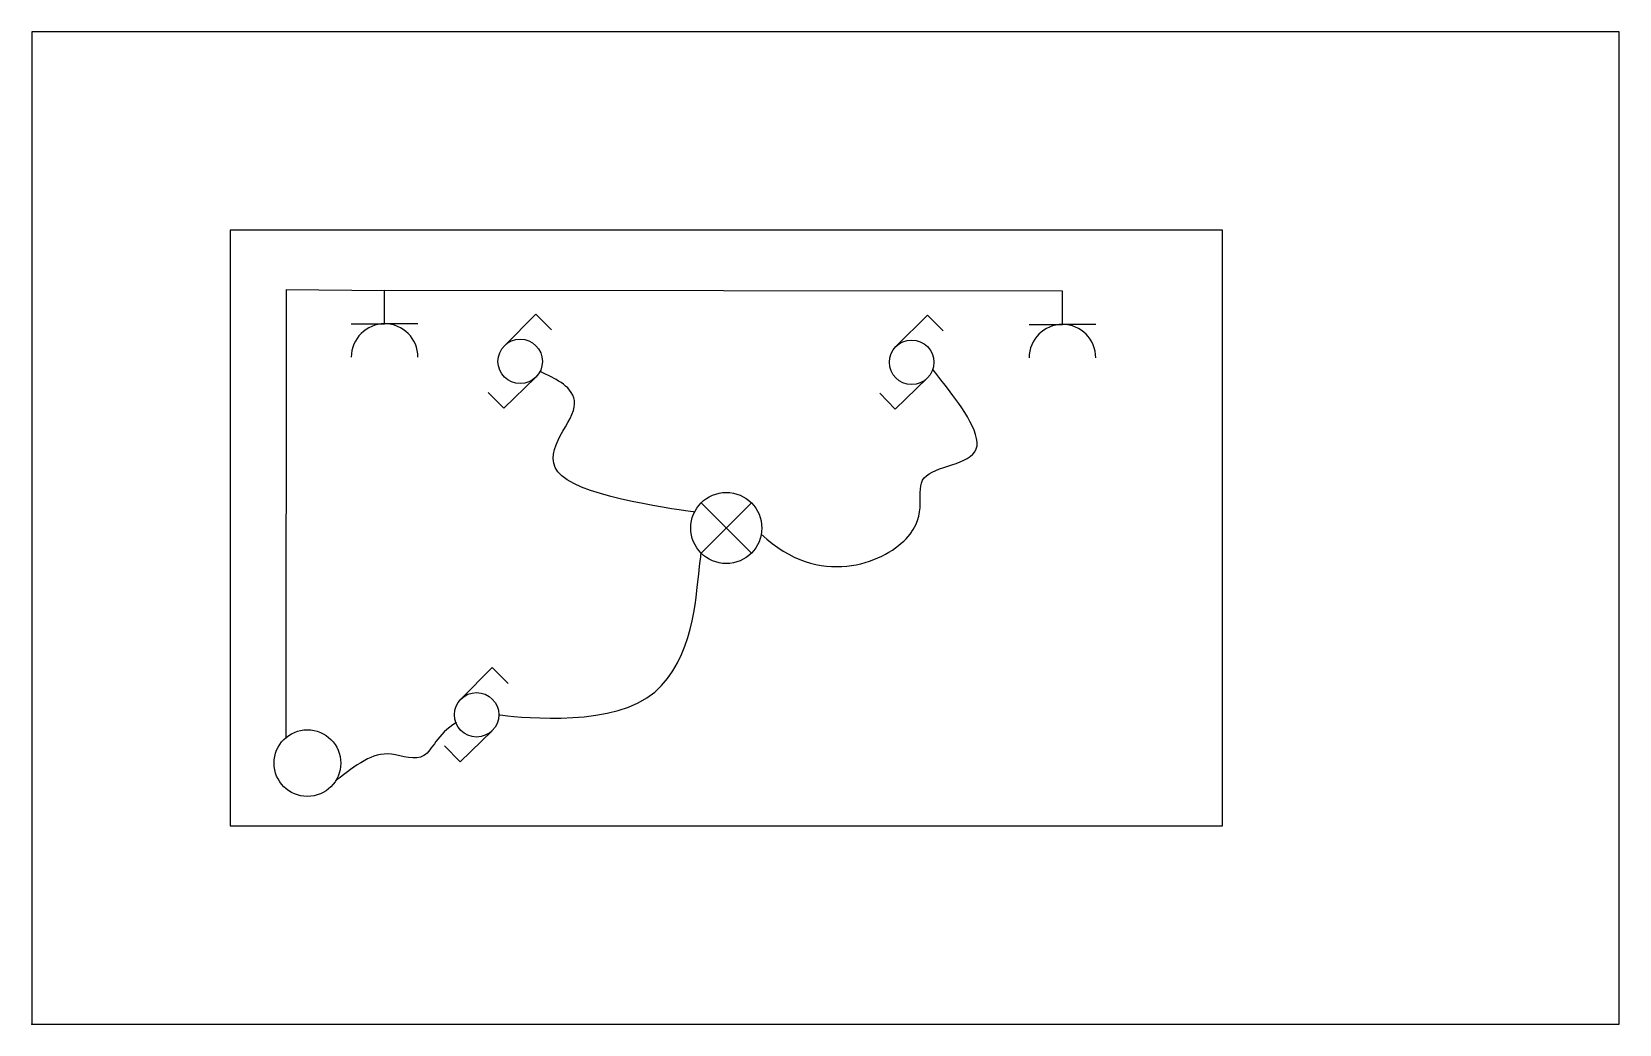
# Model space of a CAD drawing. Header units: millimetres. Extents: x -33 to 367, y -37 to 213.
import ezdxf

# ---------------------------------------------------------------- set-up
doc = ezdxf.new("R2010")
doc.units = ezdxf.units.MM
doc.layers.get('0').update_dxf_attribs({"lineweight": 25, "true_color": 0xffffff})
for name, color, linetype, lineweight, true_color in [('alumbrado', 30, 'Continuous', 25, 0xff7f00), ('base', 2, 'Continuous', 25, 0xffff00), ('bloques', 3, 'Continuous', 25, 0x00ff00), ('fuerza', 6, 'Continuous', 25, 0xff00ff)]:
    doc.layers.add(name, color=color, linetype=linetype, lineweight=lineweight, true_color=true_color)

msp = doc.modelspace()

# ---------------------------------------------------------------- linework, layer by layer
for p, q in [((267, 163), (17, 163)), ((17, 163), (17, 13)), ((267, 13), (267, 163)), ((17, 13), (267, 13))]:
    msp.add_line(p, q)
at = {"layer": 'alumbrado'}
for points in [[(134, 92), (133.99, 92.01), (85.8, 97.96), (110, 120), (95.09, 127.45), (95.09, 127.45), (95.09, 127.45), (95.09, 127.45)], [(150.82, 86.41), (165.49, 72.7), (197.24, 85.49), (185.33, 103.56), (212.67, 104), (194, 128), (194.01, 128), (194.01, 128)], [(84.69, 40.95), (84.69, 40.95), (130.35, 34.41), (135.66, 81.66), (135.66, 81.66), (135.66, 81.66), (135.66, 81.66)], [(74, 39), (69, 36), (67, 28), (57, 32), (51, 30), (43.44, 24.24), (43.49, 24.21), (43.49, 24.21)]]:
    msp.add_open_spline(points, degree=3, dxfattribs=at)
at = {"layer": 'base'}
for p, q in [((367, 213), (-33, 213)), ((-33, 213), (-33, -37)), ((367, -37), (367, 213)), ((-33, -37), (367, -37))]:
    msp.add_line(p, q, dxfattribs=at)
msp.add_point((-33, -37), dxfattribs=at)
at = {"layer": 'bloques'}
for p, q in [((55.92, 139.43), (55.92, 147.83)), ((55.92, 147.83), (55.92, 147.83)), ((226.71, 139.27), (226.71, 147.67)), ((94.04, 141.84), (86.12, 133.92)), ((98, 137.88), (94.04, 141.84)), ((192.66, 141.63), (184.74, 133.71)), ((196.62, 137.67), (192.66, 141.63)), ((47.52, 139.43), (55.92, 139.43)), ((64.32, 139.43), (55.92, 139.43)), ((218.31, 139.27), (226.71, 139.27)), ((235.11, 139.27), (226.71, 139.27)), ((85.93, 118.15), (93.97, 125.93)), ((184.54, 117.94), (192.59, 125.73)), ((82.03, 122.17), (85.93, 118.15)), ((180.65, 121.96), (184.54, 117.94)), ((148.34, 81.66), (135.66, 94.34)), ((135.66, 81.66), (148.34, 94.34)), ((83.05, 52.83), (75.13, 44.91)), ((87.01, 48.87), (83.05, 52.83)), ((74.94, 29.14), (82.98, 36.92)), ((31, 35), (31, 35.18)), ((31, 35.18), (31, 35.18)), ((31, 35.18), (31, 35.18)), ((71.04, 33.16), (74.94, 29.14))]:
    msp.add_line(p, q, dxfattribs=at)
for centre, radius in [((90.08, 129.96), 5.6), ((188.7, 129.75), 5.6), ((142, 88), 8.96), ((79.09, 40.95), 5.6), ((36.45, 28.78), 8.4)]:
    msp.add_circle(centre, radius, dxfattribs=at)
for centre in [(55.92, 131.03), (226.71, 130.87)]:
    msp.add_arc(centre, 8.4, 360, 180, dxfattribs=at)
at = {"layer": 'fuerza'}
for p, q in [((31.12, 148.09), (31, 35)), ((31.12, 148.09), (55.92, 147.83)), ((226.71, 147.67), (55.92, 147.83))]:
    msp.add_line(p, q, dxfattribs=at)

doc.saveas('drawing.dxf')
